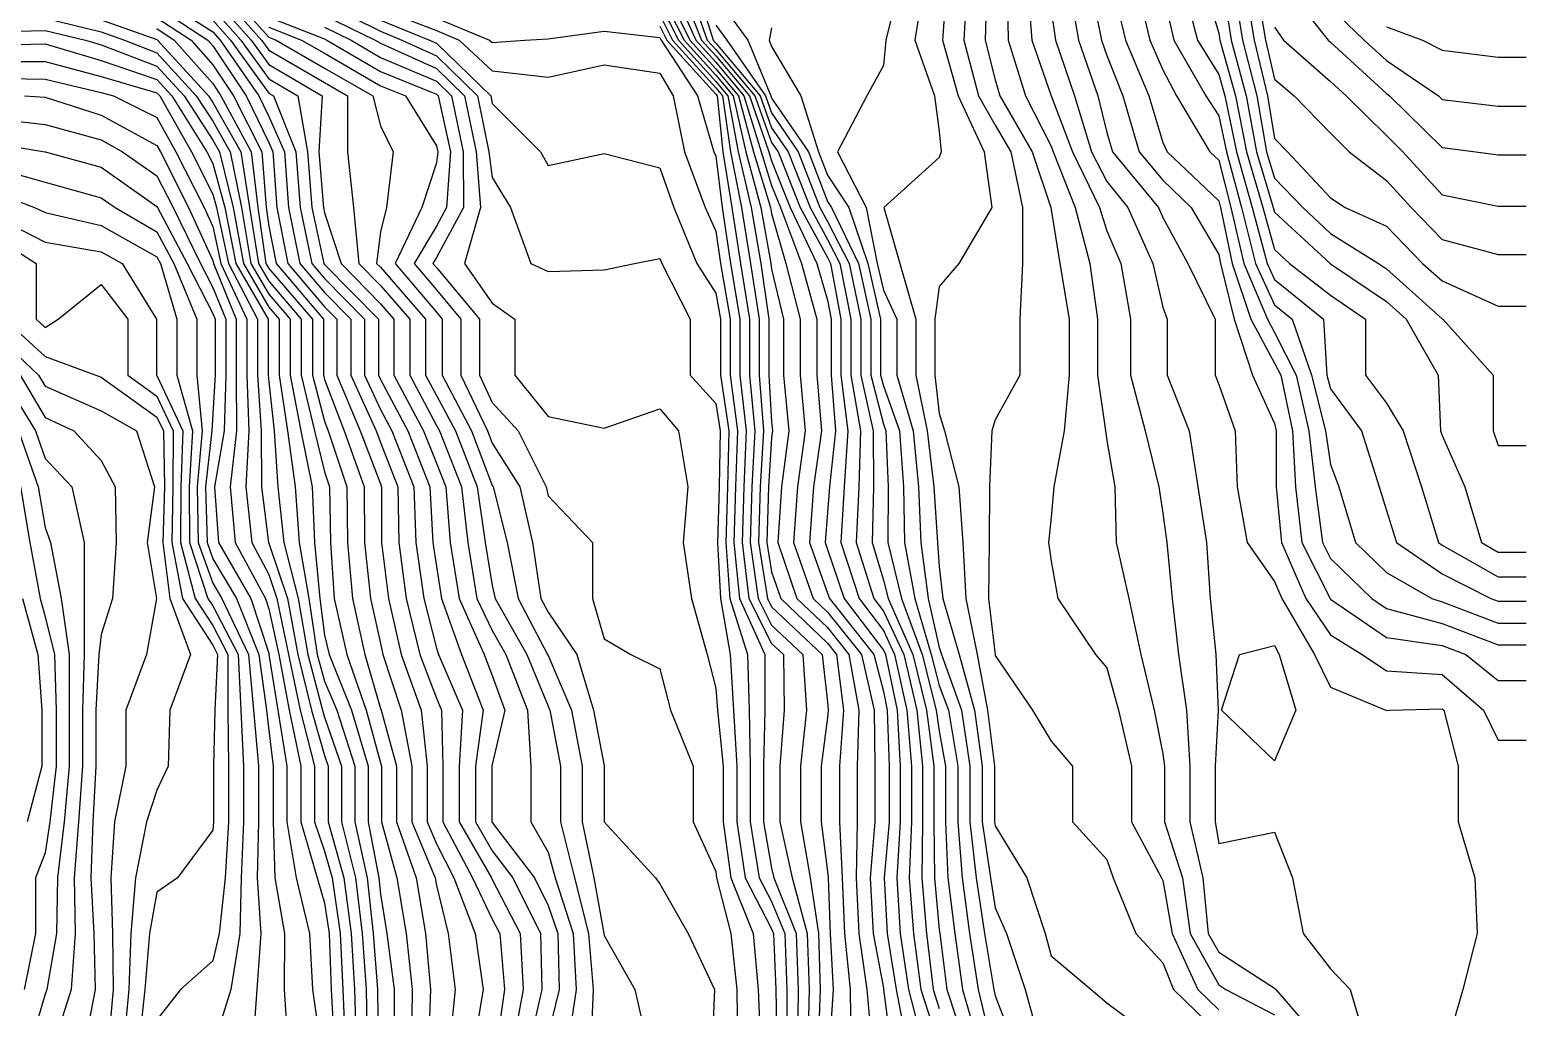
# Model space of a CAD drawing. Header units: metres. Extents: x 549046 to 549770, y 4180130 to 4180826.
# Drawn here: x 549527.7 to 549769.7, y 4180258.3 to 4180416.5 of the extents above; entities that cross this region are included whole.
import ezdxf

# ---------------------------------------------------------------- set-up
doc = ezdxf.new("R2010")
doc.units = ezdxf.units.M
doc.layers.add('CONTOURS', color=7, linetype='Continuous')
doc.layers.add('CONTOURS_INDEX', color=7, linetype='Continuous')

msp = doc.modelspace()

# ---------------------------------------------------------------- linework, layer by layer
at = {"layer": 'CONTOURS'}
for points in [[(549558.6, 4180423.87, 278), (549566.3, 4180415.3, 278), (549567.49, 4180414.83, 278), (549575.34, 4180410.3, 278), (549583.15, 4180405.79, 278), (549584.38, 4180400.96, 278), (549586.41, 4180396.75, 278), (549585.33, 4180387.71, 278), (549584.38, 4180383.78, 278), (549583.76, 4180378.67, 278), (549584.38, 4180378.03, 278), (549591.67, 4180369.62, 278), (549591.67, 4180360.58, 278), (549593.42, 4180357.27, 278), (549596.51, 4180351.54, 278), (549600, 4180342.5, 278), (549601.31, 4180333.46, 278), (549602.46, 4180326.54, 278), (549602.93, 4180324.42, 278), (549608.05, 4180315.37, 278), (549611.51, 4180306.96, 278), (549611.77, 4180306.33, 278), (549613.49, 4180297.29, 278), (549613.49, 4180288.25, 278), (549615.77, 4180279.21, 278), (549618.03, 4180270.17, 278), (549618.77, 4180261.12, 278), (549618.44, 4180252.08, 278)], [(549629.59, 4180422.59, 254), (549633.52, 4180414.83, 254), (549638.63, 4180409.16, 254), (549641.45, 4180405.79, 254), (549643.5, 4180396.75, 254), (549645.94, 4180387.71, 254), (549647.54, 4180378.67, 254), (549647.67, 4180377.72, 254), (549649.6, 4180369.62, 254), (549649.6, 4180360.58, 254), (549650.45, 4180351.54, 254), (549649.24, 4180342.5, 254), (549648.69, 4180333.46, 254), (549651.77, 4180324.42, 254), (549656.71, 4180319.7, 254), (549660.17, 4180315.37, 254), (549661.77, 4180306.33, 254), (549661.51, 4180297.29, 254), (549661.51, 4180288.25, 254), (549661.35, 4180279.21, 254), (549661.78, 4180270.17, 254), (549663.08, 4180261.12, 254), (549663.89, 4180252.08, 254)], [(549630, 4180423.87, 252), (549634.45, 4180414.83, 252), (549638.63, 4180410.19, 252), (549642.32, 4180405.79, 252), (549644.74, 4180396.75, 252), (549647.5, 4180387.71, 252), (549647.67, 4180386.75, 252), (549649.97, 4180378.67, 252), (549652.29, 4180369.62, 252), (549652.29, 4180360.58, 252), (549653.08, 4180351.54, 252), (549651.85, 4180342.5, 252), (549651.23, 4180333.46, 252), (549654.4, 4180324.42, 252), (549656.71, 4180322.22, 252), (549662.18, 4180315.37, 252), (549664.25, 4180306.33, 252), (549664.34, 4180297.29, 252), (549664.34, 4180288.25, 252), (549663.62, 4180279.21, 252), (549664.09, 4180270.17, 252), (549665.76, 4180261.35, 252), (549665.79, 4180261.12, 252), (549666.93, 4180252.08, 252)], [(549632.69, 4180423.87, 248), (549636.31, 4180414.83, 248), (549638.63, 4180412.26, 248), (549644.06, 4180405.79, 248), (549647.21, 4180396.75, 248), (549647.67, 4180395.26, 248), (549650.69, 4180387.71, 248), (549655, 4180378.67, 248), (549656.71, 4180372.7, 248), (549657.28, 4180369.62, 248), (549657.28, 4180360.58, 248), (549657.98, 4180351.54, 248), (549657.04, 4180342.5, 248), (549656.71, 4180338.31, 248), (549656.31, 4180333.46, 248), (549656.71, 4180332.33, 248), (549659.41, 4180324.42, 248), (549665.76, 4180316.06, 248), (549666.08, 4180315.37, 248), (549667.96, 4180306.33, 248), (549668.47, 4180297.29, 248), (549668.47, 4180288.25, 248), (549667.91, 4180279.21, 248), (549668.48, 4180270.17, 248), (549669.79, 4180261.12, 248), (549672.12, 4180252.08, 248)], [(549634.03, 4180423.87, 246), (549637.25, 4180414.83, 246), (549638.63, 4180413.29, 246), (549644.93, 4180405.79, 246), (549647.67, 4180398.25, 246), (549648.7, 4180396.75, 246), (549652.29, 4180387.71, 246), (549656.71, 4180379.6, 246), (549657.2, 4180378.67, 246), (549658.88, 4180369.62, 246), (549658.88, 4180360.58, 246), (549660.01, 4180351.54, 246), (549659.41, 4180342.5, 246), (549658.84, 4180333.46, 246), (549661.81, 4180324.42, 246), (549665.76, 4180319.22, 246), (549667.56, 4180315.37, 246), (549669.55, 4180306.33, 246), (549670.28, 4180297.29, 246), (549670.28, 4180288.25, 246), (549669.94, 4180279.21, 246), (549670.61, 4180270.17, 246), (549671.79, 4180261.12, 246), (549674.71, 4180252.08, 246)], [(549635.38, 4180423.87, 244), (549638.18, 4180414.83, 244), (549638.63, 4180414.33, 244), (549645.8, 4180405.79, 244), (549647.67, 4180400.63, 244), (549650.34, 4180396.75, 244), (549653.89, 4180387.71, 244), (549656.71, 4180382.53, 244), (549658.71, 4180378.67, 244), (549660.49, 4180369.62, 244), (549660.49, 4180360.58, 244), (549662.04, 4180351.54, 244), (549661.77, 4180342.5, 244), (549661.37, 4180333.46, 244), (549664.21, 4180324.42, 244), (549665.76, 4180322.38, 244), (549669.04, 4180315.37, 244), (549671.14, 4180306.33, 244), (549672.09, 4180297.29, 244), (549672.09, 4180288.25, 244), (549671.97, 4180279.21, 244), (549672.73, 4180270.17, 244), (549673.78, 4180261.12, 244), (549674.8, 4180258.01, 244)], [(549668.38, 4180423.87, 236), (549666.14, 4180414.83, 236), (549665.76, 4180410.71, 236), (549663.07, 4180405.79, 236), (549658.31, 4180396.75, 236), (549662.97, 4180387.71, 236), (549664.76, 4180378.67, 236), (549665.76, 4180374.34, 236), (549667.95, 4180369.62, 236), (549667.95, 4180360.58, 236), (549670.59, 4180351.54, 236), (549671.45, 4180342.5, 236), (549671.81, 4180333.46, 236), (549672.99, 4180324.42, 236), (549674.8, 4180316.48, 236), (549675.13, 4180315.37, 236), (549678.38, 4180306.33, 236), (549679.76, 4180297.29, 236), (549679.76, 4180288.25, 236), (549680.77, 4180279.21, 236), (549682.12, 4180270.17, 236), (549683.6, 4180261.12, 236), (549683.84, 4180260.07, 236), (549686.92, 4180252.08, 236)], [(549672.29, 4180423.87, 234), (549670.82, 4180414.83, 234), (549674.04, 4180405.79, 234), (549674.8, 4180400.02, 234), (549675.12, 4180396.75, 234), (549674.8, 4180395.8, 234), (549665.84, 4180387.71, 234), (549668.39, 4180378.67, 234), (549671, 4180369.62, 234), (549671, 4180360.58, 234), (549672.81, 4180351.54, 234), (549673.91, 4180342.5, 234), (549674.48, 4180333.46, 234), (549674.8, 4180329.61, 234), (549675.39, 4180324.42, 234), (549678.03, 4180315.37, 234), (549680.5, 4180306.33, 234), (549681.75, 4180297.29, 234), (549681.75, 4180288.25, 234), (549683.07, 4180279.21, 234), (549683.84, 4180274.35, 234), (549685.66, 4180270.17, 234), (549688.71, 4180261.12, 234), (549691.16, 4180252.08, 234)], [(549675.97, 4180423.87, 232), (549675.32, 4180414.83, 232), (549677.84, 4180405.79, 232), (549682.07, 4180396.75, 232), (549683.31, 4180387.71, 232), (549677.93, 4180378.67, 232), (549674.8, 4180374.91, 232), (549674.06, 4180369.62, 232), (549674.06, 4180360.58, 232), (549674.8, 4180354.34, 232), (549675.63, 4180351.54, 232), (549677.96, 4180342.5, 232), (549678.58, 4180333.46, 232), (549679.08, 4180324.42, 232), (549680.92, 4180315.37, 232), (549682.61, 4180306.33, 232), (549683.73, 4180297.29, 232), (549683.73, 4180288.25, 232), (549683.84, 4180287.58, 232), (549688.94, 4180279.21, 232), (549691.93, 4180270.17, 232), (549692.88, 4180266.54, 232), (549699.39, 4180261.12, 232), (549701.92, 4180258.95, 232), (549710.96, 4180252.19, 232)], [(549682.51, 4180423.87, 228), (549682.24, 4180414.83, 228), (549683.84, 4180408.39, 228), (549684.61, 4180405.79, 228), (549689.82, 4180396.75, 228), (549692.83, 4180387.71, 228), (549692.88, 4180387.39, 228), (549694.28, 4180378.67, 228), (549695.79, 4180369.62, 228), (549695.79, 4180360.58, 228), (549694.98, 4180351.54, 228), (549693.34, 4180342.5, 228), (549692.88, 4180337.51, 228), (549692.48, 4180333.46, 228), (549692.88, 4180330.43, 228), (549693.99, 4180324.42, 228), (549700.09, 4180315.37, 228), (549701.92, 4180313.2, 228), (549703.79, 4180306.33, 228), (549705.91, 4180297.29, 228), (549705.91, 4180288.25, 228), (549710.75, 4180279.21, 228), (549710.96, 4180278.75, 228), (549712.47, 4180270.17, 228), (549716.62, 4180261.12, 228), (549720.01, 4180257.82, 228)], [(549685.78, 4180423.87, 226), (549685.92, 4180414.83, 226), (549688.74, 4180405.79, 226), (549692.88, 4180397.63, 226), (549693.22, 4180396.75, 226), (549696.77, 4180387.71, 226), (549699.15, 4180378.67, 226), (549700.37, 4180369.62, 226), (549700.37, 4180360.58, 226), (549701.67, 4180351.54, 226), (549701.92, 4180349.99, 226), (549703.2, 4180342.5, 226), (549703.41, 4180333.46, 226), (549705.47, 4180324.42, 226), (549707.42, 4180315.37, 226), (549709.54, 4180306.33, 226), (549710.96, 4180299.27, 226), (549711.25, 4180297.29, 226), (549711.25, 4180288.25, 226), (549714.15, 4180279.21, 226), (549715.39, 4180270.17, 226), (549720.01, 4180261.87, 226), (549721.14, 4180261.12, 226), (549729.05, 4180257.01, 226)], [(549689.05, 4180423.87, 224), (549689.78, 4180414.83, 224), (549692.87, 4180405.79, 224), (549692.88, 4180405.77, 224), (549696.33, 4180396.75, 224), (549700.71, 4180387.71, 224), (549701.92, 4180383.93, 224), (549704.15, 4180378.67, 224), (549705.72, 4180369.62, 224), (549705.72, 4180360.58, 224), (549708.09, 4180351.54, 224), (549710.31, 4180342.5, 224), (549710.96, 4180338.21, 224), (549711.62, 4180333.46, 224), (549712.48, 4180324.42, 224), (549713.5, 4180315.37, 224), (549714.79, 4180306.33, 224), (549715.35, 4180297.29, 224), (549715.35, 4180288.25, 224), (549717.43, 4180279.21, 224), (549718.32, 4180270.17, 224), (549720.01, 4180267.13, 224), (549729.05, 4180261.33, 224), (549729.23, 4180261.12, 224), (549736.99, 4180252.08, 224)], [(549699.2, 4180423.87, 218), (549701.04, 4180414.83, 218), (549701.92, 4180412.3, 218), (549704.5, 4180405.79, 218), (549707.11, 4180396.75, 218), (549710.96, 4180392.12, 218), (549715.53, 4180387.71, 218), (549720.01, 4180380.12, 218), (549720.31, 4180378.67, 218), (549722.5, 4180369.62, 218), (549725.48, 4180360.58, 218), (549729.05, 4180352.73, 218), (549729.29, 4180351.54, 218), (549729.31, 4180342.5, 218), (549730.15, 4180333.46, 218), (549734.12, 4180324.42, 218), (549738.09, 4180318.52, 218), (549743.19, 4180315.37, 218), (549747.13, 4180312.7, 218), (549756.17, 4180312.09, 218), (549762.86, 4180306.33, 218), (549765.21, 4180301.5, 218), (549769.73, 4180301.5, 218)], [(549702.76, 4180423.87, 216), (549704.92, 4180414.83, 216), (549708.7, 4180405.79, 216), (549710.96, 4180398.22, 216), (549711.68, 4180396.75, 216), (549720.01, 4180388.77, 216), (549720.28, 4180387.71, 216), (549722.19, 4180378.67, 216), (549725.19, 4180369.62, 216), (549729.05, 4180362.54, 216), (549730.04, 4180360.58, 216), (549731.95, 4180351.54, 216), (549732.45, 4180342.5, 216), (549733.47, 4180333.46, 216), (549738.03, 4180324.42, 216), (549738.09, 4180324.33, 216), (549747.13, 4180318.11, 216), (549756.17, 4180316.82, 216), (549759.99, 4180315.37, 216), (549765.21, 4180311.15, 216), (549769.73, 4180311.15, 216)], [(549706.7, 4180423.87, 214), (549708.87, 4180414.83, 214), (549710.96, 4180409.99, 214), (549713.17, 4180405.79, 214), (549718.56, 4180396.75, 214), (549720.01, 4180395.36, 214), (549721.99, 4180387.71, 214), (549724.08, 4180378.67, 214), (549727.88, 4180369.62, 214), (549729.05, 4180367.49, 214), (549732.53, 4180360.58, 214), (549734.61, 4180351.54, 214), (549735.59, 4180342.5, 214), (549736.8, 4180333.46, 214), (549738.09, 4180330.9, 214), (549744.79, 4180324.42, 214), (549747.13, 4180322.8, 214), (549756.17, 4180320.35, 214), (549765.21, 4180316.93, 214), (549769.73, 4180316.93, 214)], [(549710.96, 4180422.55, 212), (549712.75, 4180414.83, 212), (549717.93, 4180405.79, 212), (549720.01, 4180402.58, 212), (549721.28, 4180396.75, 212), (549723.71, 4180387.71, 212), (549725.96, 4180378.67, 212), (549729.05, 4180371.95, 212), (549731.91, 4180369.62, 212), (549735.03, 4180360.58, 212), (549737.27, 4180351.54, 212), (549738.09, 4180346.13, 212), (549739.44, 4180342.5, 212), (549742.12, 4180333.46, 212), (549747.13, 4180328.61, 212), (549754.46, 4180324.42, 212), (549756.17, 4180323.88, 212), (549765.21, 4180320.44, 212), (549769.73, 4180320.44, 212)], [(549717.67, 4180423.87, 208), (549720.01, 4180415.96, 208), (549720.18, 4180414.83, 208), (549722.71, 4180405.79, 208), (549724.52, 4180396.75, 208), (549727.13, 4180387.71, 208), (549729.05, 4180380.89, 208), (549731.44, 4180378.67, 208), (549738.09, 4180373.54, 208), (549743.77, 4180369.62, 208), (549743.77, 4180360.58, 208), (549747.13, 4180356.03, 208), (549749.86, 4180351.54, 208), (549752.79, 4180342.5, 208), (549755.59, 4180333.46, 208), (549756.17, 4180333.05, 208), (549765.21, 4180327.9, 208), (549769.73, 4180327.9, 208)], [(549720.6, 4180423.87, 206), (549722.03, 4180414.83, 206), (549724.44, 4180405.79, 206), (549726.14, 4180396.75, 206), (549728.84, 4180387.71, 206), (549729.05, 4180386.98, 206), (549738.01, 4180378.67, 206), (549738.09, 4180378.61, 206), (549747.13, 4180372.49, 206), (549750.33, 4180369.62, 206), (549755.49, 4180360.58, 206), (549755.9, 4180351.54, 206), (549756.17, 4180350.82, 206), (549759.85, 4180342.5, 206), (549762.52, 4180333.46, 206), (549765.21, 4180331.9, 206), (549769.73, 4180331.9, 206)], [(549722.42, 4180423.87, 204), (549723.87, 4180414.83, 204), (549726.17, 4180405.79, 204), (549727.76, 4180396.75, 204), (549729.05, 4180392.46, 204), (549733.64, 4180387.71, 204), (549738.09, 4180383.52, 204), (549745.84, 4180378.67, 204), (549747.13, 4180377.8, 204), (549756.17, 4180369.68, 204), (549756.28, 4180369.62, 204), (549764.42, 4180360.58, 204), (549764.42, 4180351.54, 204), (549765.21, 4180349.16, 204), (549769.73, 4180349.16, 204)], [(549724.23, 4180423.87, 202), (549725.72, 4180414.83, 202), (549727.9, 4180405.79, 202), (549729.05, 4180398.9, 202), (549731.13, 4180396.75, 202), (549738.09, 4180389.3, 202), (549740.44, 4180387.71, 202), (549747.13, 4180384.69, 202), (549752.98, 4180378.67, 202), (549756.17, 4180375.85, 202), (549765.21, 4180371.73, 202), (549769.73, 4180371.73, 202)], [(549730.54, 4180423.87, 196), (549737.71, 4180414.83, 196), (549738.09, 4180414.5, 196), (549747.13, 4180406.15, 196), (549747.66, 4180405.79, 196), (549756.17, 4180397.44, 196), (549761.59, 4180396.75, 196), (549765.21, 4180396.25, 196), (549769.73, 4180396.25, 196)], [(549548.22, 4180421.97, 288), (549557.26, 4180416.15, 288), (549558.42, 4180414.83, 288), (549564.67, 4180405.79, 288), (549566.3, 4180402.43, 288), (549568.83, 4180396.75, 288), (549569.49, 4180387.71, 288), (549571.34, 4180378.67, 288), (549575.34, 4180373.94, 288), (549579.57, 4180369.62, 288), (549579.57, 4180360.58, 288), (549583.66, 4180351.54, 288), (549584.38, 4180349.67, 288), (549587.17, 4180342.5, 288), (549587.33, 4180333.46, 288), (549588.53, 4180324.42, 288), (549590.72, 4180315.37, 288), (549593.42, 4180308.27, 288), (549594.26, 4180306.33, 288), (549594.48, 4180297.29, 288), (549594.48, 4180288.25, 288), (549599.29, 4180279.21, 288), (549602.46, 4180272.5, 288), (549603.67, 4180270.17, 288), (549604.47, 4180261.12, 288), (549603.13, 4180252.08, 288)], [(549557.26, 4180421.82, 282), (549563.44, 4180414.83, 282), (549566.3, 4180410.87, 282), (549574.94, 4180405.79, 282), (549574.43, 4180396.75, 282), (549575.15, 4180387.71, 282), (549575.34, 4180386.83, 282), (549578.01, 4180378.67, 282), (549584.38, 4180372.13, 282), (549586.56, 4180369.62, 282), (549586.56, 4180360.58, 282), (549591.34, 4180351.54, 282), (549593.42, 4180346.32, 282), (549594.93, 4180342.5, 282), (549595.66, 4180333.46, 282), (549597.09, 4180324.42, 282), (549601.18, 4180315.37, 282), (549602.46, 4180311.94, 282), (549604.51, 4180306.33, 282), (549602.46, 4180297.56, 282), (549602.42, 4180297.29, 282), (549602.42, 4180288.25, 282), (549602.46, 4180288.17, 282), (549609.3, 4180279.21, 282), (549611.51, 4180274.69, 282), (549613.07, 4180270.17, 282), (549613.29, 4180261.12, 282), (549611.51, 4180253.83, 282)], [(549575.34, 4180420.73, 268), (549584.38, 4180416.24, 268), (549587.86, 4180414.83, 268), (549593.42, 4180412.26, 268), (549600.1, 4180405.79, 268), (549601.91, 4180396.75, 268), (549602.46, 4180392.6, 268), (549605.44, 4180387.71, 268), (549608.71, 4180378.67, 268), (549611.51, 4180377.33, 268), (549620.55, 4180377.62, 268), (549625.48, 4180378.67, 268), (549629.59, 4180379.44, 268), (549629.89, 4180378.67, 268), (549634.51, 4180369.62, 268), (549634.51, 4180360.58, 268), (549638.63, 4180355.98, 268), (549639.34, 4180351.54, 268), (549639.19, 4180342.5, 268), (549638.9, 4180333.46, 268), (549639.42, 4180324.42, 268), (549640.95, 4180315.37, 268), (549641.47, 4180306.33, 268), (549642.01, 4180297.29, 268), (549642.01, 4180288.25, 268), (549643.36, 4180279.21, 268), (549647.67, 4180270.91, 268), (549647.98, 4180270.17, 268), (549648.34, 4180261.12, 268), (549648.53, 4180252.08, 268)], [(549629.59, 4180420.74, 256), (549632.58, 4180414.83, 256), (549638.63, 4180408.12, 256), (549640.59, 4180405.79, 256), (549642.27, 4180396.75, 256), (549644.37, 4180387.71, 256), (549645.9, 4180378.67, 256), (549647.23, 4180369.62, 256), (549647.23, 4180360.58, 256), (549647.67, 4180353.02, 256), (549647.82, 4180351.54, 256), (549647.67, 4180350.44, 256), (549647.14, 4180342.5, 256), (549646.87, 4180333.46, 256), (549647.67, 4180328.75, 256), (549649.13, 4180324.42, 256), (549656.71, 4180317.19, 256), (549658.17, 4180315.37, 256), (549659.3, 4180306.33, 256), (549658.67, 4180297.29, 256), (549658.67, 4180288.25, 256), (549659.08, 4180279.21, 256), (549659.47, 4180270.17, 256), (549660.36, 4180261.12, 256), (549660.47, 4180252.08, 256)], [(549738.09, 4180420.04, 194), (549743.54, 4180414.83, 194), (549747.13, 4180411.5, 194), (549755.58, 4180405.79, 194), (549756.17, 4180405.21, 194), (549765.21, 4180404.1, 194), (549769.73, 4180404.1, 194)], [(549530.13, 4180418.36, 298), (549539.17, 4180416.17, 298), (549542.98, 4180414.83, 298), (549548.22, 4180412.75, 298), (549554.58, 4180405.79, 298), (549557.26, 4180401.67, 298), (549560.04, 4180396.75, 298), (549561.87, 4180387.71, 298), (549563.41, 4180378.67, 298), (549566.3, 4180373.68, 298), (549569.78, 4180369.62, 298), (549569.78, 4180360.58, 298), (549571.51, 4180351.54, 298), (549573.33, 4180342.5, 298), (549573.72, 4180333.46, 298), (549574.54, 4180324.42, 298), (549575.34, 4180318.5, 298), (549576.05, 4180315.37, 298), (549579.67, 4180306.33, 298), (549582.36, 4180297.29, 298), (549582.36, 4180288.25, 298), (549584.13, 4180279.21, 298), (549584.38, 4180276.52, 298), (549585.38, 4180270.17, 298), (549586.59, 4180261.12, 298), (549586.61, 4180252.08, 298)], [(549539.17, 4180418.08, 296), (549548.22, 4180414.9, 296), (549548.32, 4180414.83, 296), (549556.56, 4180405.79, 296), (549557.26, 4180404.71, 296), (549561.76, 4180396.75, 296), (549563.21, 4180387.71, 296), (549564.62, 4180378.67, 296), (549566.3, 4180375.77, 296), (549571.57, 4180369.62, 296), (549571.57, 4180360.58, 296), (549573.68, 4180351.54, 296), (549575.34, 4180344.9, 296), (549576.12, 4180342.5, 296), (549576.3, 4180333.46, 296), (549576.91, 4180324.42, 296), (549578.95, 4180315.37, 296), (549582.06, 4180306.33, 296), (549584.38, 4180297.78, 296), (549584.52, 4180297.29, 296), (549584.52, 4180288.25, 296), (549587.05, 4180279.21, 296), (549588.52, 4180270.17, 296), (549589.52, 4180261.12, 296), (549589.38, 4180252.08, 296)], [(549548.22, 4180418.43, 292), (549553.73, 4180414.83, 292), (549557.26, 4180410.84, 292), (549560.6, 4180405.79, 292), (549565.19, 4180396.75, 292), (549565.89, 4180387.71, 292), (549566.3, 4180384.67, 292), (549567.48, 4180378.67, 292), (549575.15, 4180369.62, 292), (549575.15, 4180360.58, 292), (549575.34, 4180359.86, 292), (549578.51, 4180351.54, 292), (549581.76, 4180342.5, 292), (549581.81, 4180333.46, 292), (549582.78, 4180324.42, 292), (549584.38, 4180317.12, 292), (549584.77, 4180315.37, 292), (549587.72, 4180306.33, 292), (549589.47, 4180297.29, 292), (549589.47, 4180288.25, 292), (549593.21, 4180279.21, 292), (549593.42, 4180277.97, 292), (549595.33, 4180270.17, 292), (549596.45, 4180261.12, 292), (549595.56, 4180252.08, 292)], [(549557.26, 4180419.93, 284), (549561.76, 4180414.83, 284), (549566.3, 4180408.56, 284), (549571.01, 4180405.79, 284), (549572.57, 4180396.75, 284), (549573.27, 4180387.71, 284), (549575.2, 4180378.67, 284), (549575.34, 4180378.5, 284), (549584.05, 4180369.62, 284), (549584.05, 4180360.58, 284), (549584.38, 4180359.86, 284), (549588.79, 4180351.54, 284), (549592.37, 4180342.5, 284), (549592.85, 4180333.46, 284), (549593.42, 4180329.62, 284), (549594.23, 4180324.42, 284), (549597.47, 4180315.37, 284), (549600.99, 4180306.33, 284), (549599.77, 4180297.29, 284), (549599.77, 4180288.25, 284), (549602.46, 4180283.58, 284), (549605.8, 4180279.21, 284), (549610.28, 4180270.17, 284), (549610.47, 4180261.12, 284), (549608.44, 4180252.08, 284)], [(549557.26, 4180418.04, 286), (549560.09, 4180414.83, 286), (549566.3, 4180406.25, 286), (549567.08, 4180405.79, 286), (549570.7, 4180396.75, 286), (549571.38, 4180387.71, 286), (549573.27, 4180378.67, 286), (549575.34, 4180376.22, 286), (549581.81, 4180369.62, 286), (549581.81, 4180360.58, 286), (549584.38, 4180355.03, 286), (549586.23, 4180351.54, 286), (549589.77, 4180342.5, 286), (549590.09, 4180333.46, 286), (549591.38, 4180324.42, 286), (549593.42, 4180316.39, 286), (549593.76, 4180315.37, 286), (549597.63, 4180306.33, 286), (549597.13, 4180297.29, 286), (549597.13, 4180288.25, 286), (549602.32, 4180279.21, 286), (549602.46, 4180278.9, 286), (549606.98, 4180270.17, 286), (549607.47, 4180261.12, 286), (549605.78, 4180252.08, 286)], [(549566.3, 4180418.55, 274), (549575.34, 4180415.01, 274), (549575.71, 4180414.83, 274), (549584.38, 4180409.71, 274), (549593.42, 4180406.09, 274), (549593.73, 4180405.79, 274), (549595.7, 4180396.75, 274), (549595.05, 4180387.71, 274), (549593.42, 4180384.71, 274), (549589.82, 4180378.67, 274), (549593.42, 4180374.38, 274), (549597.39, 4180369.62, 274), (549597.39, 4180360.58, 274), (549601.71, 4180351.54, 274), (549602.46, 4180349.56, 274), (549606.9, 4180342.5, 274), (549608.97, 4180333.46, 274), (549610.32, 4180324.42, 274), (549611.51, 4180322.18, 274), (549616.13, 4180315.37, 274), (549618.83, 4180306.33, 274), (549620.55, 4180297.32, 274), (549620.59, 4180297.29, 274), (549620.59, 4180288.25, 274), (549628.88, 4180279.21, 274), (549629.59, 4180278.22, 274), (549634.15, 4180270.17, 274), (549638.42, 4180261.12, 274), (549638.06, 4180252.08, 274)], [(549584.38, 4180419.85, 264), (549593.42, 4180416.35, 264), (549597.11, 4180414.83, 264), (549602.46, 4180409.84, 264), (549611.51, 4180408.82, 264), (549620.55, 4180410.79, 264), (549629.59, 4180409.46, 264), (549631.73, 4180405.79, 264), (549633.55, 4180396.75, 264), (549636.92, 4180387.71, 264), (549638.63, 4180383.89, 264), (549639.38, 4180378.67, 264), (549640.95, 4180369.62, 264), (549640.95, 4180360.58, 264), (549642.14, 4180351.54, 264), (549641.84, 4180342.5, 264), (549641.56, 4180333.46, 264), (549642.45, 4180324.42, 264), (549646.55, 4180315.37, 264), (549646.57, 4180306.33, 264), (549646.34, 4180297.29, 264), (549646.34, 4180288.25, 264), (549647.67, 4180280.74, 264), (549648.04, 4180279.21, 264), (549651.61, 4180270.17, 264), (549651.94, 4180261.12, 264), (549651.87, 4180252.08, 264)], [(549584.38, 4180418.05, 266), (549592.31, 4180414.83, 266), (549593.42, 4180414.32, 266), (549602.22, 4180405.79, 266), (549602.46, 4180404.57, 266), (549610.25, 4180396.75, 266), (549611.51, 4180394.49, 266), (549620.55, 4180396.45, 266), (549629.59, 4180394.16, 266), (549631.82, 4180387.71, 266), (549635.56, 4180378.67, 266), (549638.63, 4180373.87, 266), (549639.38, 4180369.62, 266), (549639.38, 4180360.58, 266), (549640.74, 4180351.54, 266), (549640.51, 4180342.5, 266), (549640.23, 4180333.46, 266), (549640.93, 4180324.42, 266), (549643.75, 4180315.37, 266), (549644.02, 4180306.33, 266), (549644.17, 4180297.29, 266), (549644.17, 4180288.25, 266), (549645.66, 4180279.21, 266), (549647.67, 4180275.34, 266), (549649.79, 4180270.17, 266), (549650.14, 4180261.12, 266), (549650.2, 4180252.08, 266)], [(549593.42, 4180418.37, 262), (549602.01, 4180414.83, 262), (549602.46, 4180414.41, 262), (549607.76, 4180414.83, 262), (549611.51, 4180415.03, 262), (549620.55, 4180416.29, 262), (549629.59, 4180415.22, 262), (549629.78, 4180414.83, 262), (549635.68, 4180405.79, 262), (549638.34, 4180396.75, 262), (549638.63, 4180396, 262), (549639.67, 4180387.71, 262), (549641.01, 4180378.67, 262), (549642.52, 4180369.62, 262), (549642.52, 4180360.58, 262), (549643.54, 4180351.54, 262), (549643.17, 4180342.5, 262), (549642.89, 4180333.46, 262), (549643.96, 4180324.42, 262), (549647.67, 4180317.15, 262), (549649.56, 4180315.37, 262), (549649.71, 4180306.33, 262), (549648.97, 4180297.29, 262), (549648.97, 4180288.25, 262), (549650.97, 4180279.21, 262), (549653.43, 4180270.17, 262), (549653.73, 4180261.12, 262), (549653.54, 4180252.08, 262)], [(549629.59, 4180418.9, 258), (549631.65, 4180414.83, 258), (549638.63, 4180407.09, 258), (549639.72, 4180405.79, 258), (549641.03, 4180396.75, 258), (549642.8, 4180387.71, 258), (549644.27, 4180378.67, 258), (549645.66, 4180369.62, 258), (549645.66, 4180360.58, 258), (549646.35, 4180351.54, 258), (549645.82, 4180342.5, 258), (549645.55, 4180333.46, 258), (549647, 4180324.42, 258), (549647.67, 4180323.09, 258), (549655.85, 4180315.37, 258), (549656.71, 4180307.61, 258), (549656.83, 4180306.33, 258), (549656.71, 4180305.17, 258), (549655.68, 4180297.29, 258), (549655.68, 4180288.25, 258), (549656.71, 4180280.23, 258), (549656.8, 4180279.21, 258), (549657.15, 4180270.17, 258), (549657.64, 4180261.12, 258), (549657.05, 4180252.08, 258)], [(549692.88, 4180419.65, 222), (549693.61, 4180414.83, 222), (549696.66, 4180405.79, 222), (549699.44, 4180396.75, 222), (549701.92, 4180391.91, 222), (549705.32, 4180387.71, 222), (549709.32, 4180378.67, 222), (549710.96, 4180371.56, 222), (549711.64, 4180369.62, 222), (549711.64, 4180360.58, 222), (549715.21, 4180351.54, 222), (549716.6, 4180342.5, 222), (549718.04, 4180333.46, 222), (549718.62, 4180324.42, 222), (549719.53, 4180315.37, 222), (549719.89, 4180306.33, 222), (549719.45, 4180297.29, 222), (549719.45, 4180288.25, 222), (549720.01, 4180284.74, 222), (549729.05, 4180286.56, 222), (549731.92, 4180279.21, 222), (549733.68, 4180270.17, 222), (549738.09, 4180264.46, 222), (549741.29, 4180261.12, 222), (549743.92, 4180252.08, 222)], [(549548.22, 4180416.67, 294), (549551.02, 4180414.83, 294), (549557.26, 4180407.77, 294), (549558.57, 4180405.79, 294), (549563.47, 4180396.75, 294), (549564.55, 4180387.71, 294), (549565.83, 4180378.67, 294), (549566.3, 4180377.85, 294), (549573.36, 4180369.62, 294), (549573.36, 4180360.58, 294), (549575.34, 4180353.11, 294), (549575.94, 4180351.54, 294), (549578.94, 4180342.5, 294), (549579.06, 4180333.46, 294), (549579.85, 4180324.42, 294), (549581.86, 4180315.37, 294), (549584.38, 4180306.61, 294), (549584.47, 4180306.33, 294), (549586.99, 4180297.29, 294), (549586.99, 4180288.25, 294), (549590.13, 4180279.21, 294), (549591.65, 4180270.17, 294), (549592.46, 4180261.12, 294), (549592.15, 4180252.08, 294)], [(549566.3, 4180416.93, 276), (549571.61, 4180414.83, 276), (549575.34, 4180412.68, 276), (549584.38, 4180407.41, 276), (549588.45, 4180405.79, 276), (549593.42, 4180397.72, 276), (549593.64, 4180396.75, 276), (549593.42, 4180394.94, 276), (549591.06, 4180387.71, 276), (549586.77, 4180378.67, 276), (549593.42, 4180370.76, 276), (549594.37, 4180369.62, 276), (549594.37, 4180360.58, 276), (549599.11, 4180351.54, 276), (549602.46, 4180342.71, 276), (549602.59, 4180342.5, 276), (549604.88, 4180333.46, 276), (549606.63, 4180324.42, 276), (549611.42, 4180315.37, 276), (549611.51, 4180315.16, 276), (549615.3, 4180306.33, 276), (549617.02, 4180297.29, 276), (549617.02, 4180288.25, 276), (549618.88, 4180279.21, 276), (549620.51, 4180270.17, 276), (549620.55, 4180269.83, 276), (549625.51, 4180261.12, 276), (549627.56, 4180252.08, 276)], [(549575.34, 4180416.92, 272), (549579.62, 4180414.83, 272), (549584.38, 4180412.02, 272), (549593.42, 4180408.15, 272), (549595.85, 4180405.79, 272), (549597.77, 4180396.75, 272), (549597.81, 4180387.71, 272), (549593.42, 4180379.61, 272), (549592.86, 4180378.67, 272), (549593.42, 4180378, 272), (549600.41, 4180369.62, 272), (549600.41, 4180360.58, 272), (549602.46, 4180356.17, 272), (549606.64, 4180351.54, 272), (549611.2, 4180342.5, 272), (549611.51, 4180341.06, 272), (549618.67, 4180333.46, 272), (549618.68, 4180324.42, 272), (549620.55, 4180317.89, 272), (549624.91, 4180315.37, 272), (549629.59, 4180313.03, 272), (549631.31, 4180306.33, 272), (549634.95, 4180297.29, 272), (549634.95, 4180288.25, 272), (549638.63, 4180280.23, 272), (549638.76, 4180279.21, 272), (549641.08, 4180270.17, 272), (549642.04, 4180261.12, 272), (549642.13, 4180252.08, 272)], [(549638.63, 4180417.24, 242), (549640.4, 4180414.83, 242), (549646.66, 4180405.79, 242), (549647.67, 4180403.02, 242), (549651.98, 4180396.75, 242), (549655.49, 4180387.71, 242), (549656.71, 4180385.46, 242), (549660.22, 4180378.67, 242), (549662.09, 4180369.62, 242), (549662.09, 4180360.58, 242), (549664.07, 4180351.54, 242), (549664.14, 4180342.5, 242), (549663.91, 4180333.46, 242), (549665.76, 4180327.38, 242), (549666.52, 4180324.42, 242), (549670.52, 4180315.37, 242), (549672.73, 4180306.33, 242), (549673.89, 4180297.29, 242), (549673.89, 4180288.25, 242), (549674, 4180279.21, 242), (549674.8, 4180270.78, 242), (549674.87, 4180270.17, 242), (549676.04, 4180261.12, 242), (549678.99, 4180252.08, 242)], [(549647.67, 4180416.78, 238), (549647.28, 4180414.83, 238), (549647.67, 4180413.76, 238), (549652.4, 4180405.79, 238), (549655.27, 4180396.75, 238), (549656.71, 4180392.97, 238), (549660.16, 4180387.71, 238), (549663.25, 4180378.67, 238), (549665.3, 4180369.62, 238), (549665.3, 4180360.58, 238), (549665.76, 4180358.83, 238), (549668.37, 4180351.54, 238), (549668.99, 4180342.5, 238), (549669.14, 4180333.46, 238), (549670.83, 4180324.42, 238), (549673.49, 4180315.37, 238), (549674.8, 4180310.32, 238), (549676.27, 4180306.33, 238), (549677.78, 4180297.29, 238), (549677.78, 4180288.25, 238), (549678.48, 4180279.21, 238), (549679.7, 4180270.17, 238), (549681.08, 4180261.12, 238), (549683.26, 4180252.08, 238)], [(549729.05, 4180416.92, 198), (549730.49, 4180414.83, 198), (549738.09, 4180408.14, 198), (549740.65, 4180405.79, 198), (549747.13, 4180399.38, 198), (549749.81, 4180396.75, 198), (549756.17, 4180389.78, 198), (549765.21, 4180387.92, 198), (549769.73, 4180387.92, 198)], [(549747.13, 4180416.99, 192), (549752.98, 4180414.83, 192), (549756.17, 4180413.19, 192), (549765.21, 4180412.07, 192), (549769.73, 4180412.07, 192)], [(549521.09, 4180413.98, 302), (549530.13, 4180414.2, 302), (549539.17, 4180411.5, 302), (549548.22, 4180408.43, 302), (549550.63, 4180405.79, 302), (549556.29, 4180396.75, 302), (549557.26, 4180394.85, 302), (549559.19, 4180387.71, 302), (549560.99, 4180378.67, 302), (549566.2, 4180369.62, 302), (549566.2, 4180360.58, 302), (549566.3, 4180359.49, 302), (549567.17, 4180351.54, 302), (549567.79, 4180342.5, 302), (549568.74, 4180333.46, 302), (549571.08, 4180324.42, 302), (549572.6, 4180315.37, 302), (549575.01, 4180306.33, 302), (549575.34, 4180305.19, 302), (549578.07, 4180297.29, 302), (549578.07, 4180288.25, 302), (549580.35, 4180279.21, 302), (549581.39, 4180270.17, 302), (549582.04, 4180261.12, 302), (549582.24, 4180252.08, 302)], [(549521.09, 4180411.33, 304), (549530.13, 4180411.35, 304), (549539.17, 4180408.93, 304), (549548.22, 4180406.27, 304), (549548.66, 4180405.79, 304), (549553.78, 4180396.75, 304), (549557.26, 4180389.9, 304), (549557.85, 4180387.71, 304), (549559.78, 4180378.67, 304), (549564.49, 4180369.62, 304), (549564.49, 4180360.58, 304), (549565.1, 4180351.54, 304), (549565.12, 4180342.5, 304), (549566.24, 4180333.46, 304), (549566.3, 4180333.35, 304), (549569.35, 4180324.42, 304), (549571.03, 4180315.37, 304), (549573.2, 4180306.33, 304), (549575.34, 4180298.98, 304), (549575.92, 4180297.29, 304), (549575.92, 4180288.25, 304), (549578.47, 4180279.21, 304), (549579.62, 4180270.17, 304), (549580.16, 4180261.12, 304), (549580.46, 4180252.08, 304)], [(549521.09, 4180408.68, 306), (549530.13, 4180408.49, 306), (549539.17, 4180406.36, 306), (549541.2, 4180405.79, 306), (549548.22, 4180402.27, 306), (549551.27, 4180396.75, 306), (549555.86, 4180387.71, 306), (549557.26, 4180384.64, 306), (549558.57, 4180378.67, 306), (549562.77, 4180369.62, 306), (549562.77, 4180360.58, 306), (549563.09, 4180351.54, 306), (549562.59, 4180342.5, 306), (549563.56, 4180333.46, 306), (549566.3, 4180328.29, 306), (549567.62, 4180324.42, 306), (549569.47, 4180315.37, 306), (549571.39, 4180306.33, 306), (549573.71, 4180297.29, 306), (549573.71, 4180288.25, 306), (549575.34, 4180283.5, 306), (549576.58, 4180279.21, 306), (549577.84, 4180270.17, 306), (549578.28, 4180261.12, 306), (549578.68, 4180252.08, 306)], [(549526.76, 4180405.79, 308), (549530.13, 4180405.56, 308), (549539.17, 4180402.69, 308), (549548.22, 4180397.73, 308), (549548.76, 4180396.75, 308), (549553.33, 4180387.71, 308), (549557.26, 4180379.13, 308), (549557.36, 4180378.67, 308), (549561.05, 4180369.62, 308), (549561.05, 4180360.58, 308), (549561.08, 4180351.54, 308), (549560.05, 4180342.5, 308), (549560.87, 4180333.46, 308), (549565.75, 4180324.42, 308), (549566.3, 4180322.74, 308), (549567.91, 4180315.37, 308), (549569.58, 4180306.33, 308), (549571.48, 4180297.29, 308), (549571.48, 4180288.25, 308), (549574.16, 4180279.21, 308), (549575.34, 4180275.07, 308), (549576.06, 4180270.17, 308), (549576.4, 4180261.12, 308), (549576.89, 4180252.08, 308)], [(549521.09, 4180398.25, 312), (549530.07, 4180396.75, 312), (549530.13, 4180396.74, 312), (549539.17, 4180394.22, 312), (549548.22, 4180387.86, 312), (549548.29, 4180387.71, 312), (549553.11, 4180378.67, 312), (549557.26, 4180370.53, 312), (549557.62, 4180369.62, 312), (549557.62, 4180360.58, 312), (549557.26, 4180354.33, 312), (549557.11, 4180351.54, 312), (549556.07, 4180342.5, 312), (549556.33, 4180333.46, 312), (549557.26, 4180330.86, 312), (549561.06, 4180324.42, 312), (549564.68, 4180315.37, 312), (549565.92, 4180306.33, 312), (549566.3, 4180303.03, 312), (549567.01, 4180297.29, 312), (549567.01, 4180288.25, 312), (549567.28, 4180279.21, 312), (549568.83, 4180270.17, 312), (549568.79, 4180261.12, 312), (549569.4, 4180252.08, 312)], [(549521.09, 4180394.34, 314), (549530.13, 4180391.8, 314), (549539.17, 4180389.29, 314), (549541.43, 4180387.71, 314), (549548.22, 4180383.78, 314), (549550.95, 4180378.67, 314), (549554.69, 4180369.62, 314), (549554.69, 4180360.58, 314), (549555.54, 4180351.54, 314), (549554.74, 4180342.5, 314), (549554.9, 4180333.46, 314), (549557.26, 4180326.89, 314), (549558.71, 4180324.42, 314), (549563.02, 4180315.37, 314), (549563.84, 4180306.33, 314), (549564.64, 4180297.29, 314), (549564.64, 4180288.25, 314), (549564.44, 4180279.21, 314), (549565.01, 4180270.17, 314), (549564.38, 4180261.12, 314), (549563.7, 4180252.08, 314)], [(549521.09, 4180390.46, 316), (549528.39, 4180387.71, 316), (549530.13, 4180386.89, 316), (549539.17, 4180384.81, 316), (549548.22, 4180379.74, 316), (549548.79, 4180378.67, 316), (549551.44, 4180369.62, 316), (549551.44, 4180360.58, 316), (549553.97, 4180351.54, 316), (549553.42, 4180342.5, 316), (549553.47, 4180333.46, 316), (549556.47, 4180324.42, 316), (549557.26, 4180323.21, 316), (549561.36, 4180315.37, 316), (549561.76, 4180306.33, 316), (549562.21, 4180297.29, 316), (549562.21, 4180288.25, 316), (549561.84, 4180279.21, 316), (549561.64, 4180270.17, 316), (549560.16, 4180261.12, 316), (549557.37, 4180252.08, 316)], [(549521.09, 4180386.76, 318), (549530.13, 4180382.11, 318), (549539.17, 4180380.55, 318), (549542.56, 4180378.67, 318), (549548.16, 4180369.62, 318), (549548.16, 4180360.58, 318), (549548.22, 4180360.54, 318), (549552.4, 4180351.54, 318), (549552.1, 4180342.5, 318), (549552.04, 4180333.46, 318), (549554.4, 4180324.42, 318), (549557.26, 4180320.03, 318), (549559.69, 4180315.37, 318), (549559.68, 4180306.33, 318), (549559.79, 4180297.29, 318), (549559.79, 4180288.25, 318), (549559.23, 4180279.21, 318), (549558.26, 4180270.17, 318), (549557.26, 4180265.77, 318), (549552.01, 4180261.12, 318), (549548.22, 4180256.2, 318)], [(549523.52, 4180369.62, 322), (549530.13, 4180363.61, 322), (549538.32, 4180360.58, 322), (549539.17, 4180360.22, 322), (549548.22, 4180353.78, 322), (549549.25, 4180351.54, 322), (549549.46, 4180342.5, 322), (549549.18, 4180333.46, 322), (549550.27, 4180324.42, 322), (549553.63, 4180315.37, 322), (549550.27, 4180306.33, 322), (549550.05, 4180297.29, 322), (549548.22, 4180293.4, 322), (549546.54, 4180288.25, 322), (549544.76, 4180279.21, 322), (549544.01, 4180270.17, 322), (549543.67, 4180261.12, 322), (549542.79, 4180252.08, 322)], [(549521.09, 4180368.12, 324), (549529.07, 4180360.58, 324), (549530.13, 4180358.79, 324), (549539.17, 4180354.77, 324), (549544.93, 4180351.54, 324), (549547.83, 4180342.5, 324), (549546.61, 4180333.46, 324), (549548.15, 4180324.42, 324), (549546.5, 4180315.37, 324), (549543.16, 4180306.33, 324), (549543.16, 4180297.29, 324), (549541.36, 4180288.25, 324), (549540.73, 4180279.21, 324), (549541.02, 4180270.17, 324), (549541.11, 4180261.12, 324), (549540.31, 4180252.08, 324), (549539.17, 4180246.98, 324), (549537.3, 4180243.04, 324), (549536.91, 4180234, 324), (549536.91, 4180224.96, 324), (549535.67, 4180215.92, 324), (549530.13, 4180210.67, 324), (549527.75, 4180206.88, 324), (549522.24, 4180197.83, 324)], [(549523.04, 4180360.58, 328), (549528.57, 4180351.54, 328), (549530.13, 4180347.07, 328), (549534.45, 4180342.5, 328), (549536.42, 4180333.46, 328), (549536.43, 4180324.42, 328), (549536.42, 4180315.37, 328), (549536.17, 4180306.33, 328), (549536.17, 4180297.29, 328), (549535.52, 4180288.25, 328), (549534.81, 4180279.21, 328), (549534.99, 4180270.17, 328), (549534.31, 4180261.12, 328), (549531.5, 4180252.08, 328), (549530.13, 4180249.36, 328), (549528.45, 4180243.04, 328), (549529.41, 4180234, 328), (549529.41, 4180224.96, 328), (549528.6, 4180215.92, 328), (549523.27, 4180206.88, 328)], [(549526.06, 4180360.58, 326), (549530.13, 4180353.71, 326), (549534.76, 4180351.54, 326), (549539.17, 4180346.74, 326), (549541.47, 4180342.5, 326), (549541.63, 4180333.46, 326), (549541.02, 4180324.42, 326), (549539.17, 4180318.57, 326), (549538.83, 4180315.37, 326), (549538.31, 4180306.33, 326), (549538.31, 4180297.29, 326), (549537.84, 4180288.25, 326), (549537.52, 4180279.21, 326), (549538.02, 4180270.17, 326), (549538.22, 4180261.12, 326), (549536.48, 4180252.08, 326), (549532.03, 4180243.04, 326), (549533.06, 4180234, 326), (549533.06, 4180224.96, 326), (549531.92, 4180215.92, 326), (549530.13, 4180214.22, 326), (549525.51, 4180206.88, 326)], [(549526.16, 4180342.5, 332), (549527.66, 4180333.46, 332), (549529.3, 4180324.42, 332), (549530.13, 4180321.47, 332), (549531.61, 4180315.37, 332), (549531.89, 4180306.33, 332), (549531.89, 4180297.29, 332), (549530.89, 4180288.25, 332), (549530.13, 4180283.25, 332), (549528.56, 4180279.21, 332), (549528.54, 4180270.17, 332), (549526.74, 4180261.12, 332)], [(549526.48, 4180324.42, 334), (549528.94, 4180315.37, 334), (549529.61, 4180306.33, 334), (549529.61, 4180297.29, 334), (549527.23, 4180288.25, 334)], [(549732.46, 4180306.33, 222), (549729.05, 4180298.12, 222), (549720.48, 4180306.33, 222), (549723.37, 4180315.37, 222), (549729.05, 4180316.82, 222), (549729.81, 4180315.37, 222), (549732.46, 4180306.33, 222)]]:
    msp.add_polyline3d(points, dxfattribs=at)
at = {"layer": 'CONTOURS_INDEX'}
for points in [[(549557.26, 4180423.72, 280), (549565.11, 4180414.83, 280), (549566.3, 4180413.19, 280), (549575.34, 4180407.93, 280), (549579.04, 4180405.79, 280), (549579.05, 4180396.75, 280), (549580.03, 4180387.71, 280), (549580.88, 4180378.67, 280), (549584.38, 4180375.08, 280), (549589.11, 4180369.62, 280), (549589.11, 4180360.58, 280), (549593.42, 4180352.44, 280), (549593.91, 4180351.54, 280), (549597.47, 4180342.5, 280), (549598.49, 4180333.46, 280), (549599.96, 4180324.42, 280), (549602.46, 4180319.25, 280), (549604.67, 4180315.37, 280), (549608.15, 4180306.33, 280), (549608.71, 4180297.29, 280), (549608.71, 4180288.25, 280), (549611.51, 4180283.34, 280), (549612.66, 4180279.21, 280), (549615.55, 4180270.17, 280), (549616.03, 4180261.12, 280), (549614.68, 4180252.08, 280)], [(549631.34, 4180423.87, 250), (549635.38, 4180414.83, 250), (549638.63, 4180411.23, 250), (549643.19, 4180405.79, 250), (549645.98, 4180396.75, 250), (549647.67, 4180391.27, 250), (549649.1, 4180387.71, 250), (549652.49, 4180378.67, 250), (549654.97, 4180369.62, 250), (549654.97, 4180360.58, 250), (549655.72, 4180351.54, 250), (549654.46, 4180342.5, 250), (549653.77, 4180333.46, 250), (549656.71, 4180325.29, 250), (549657.01, 4180324.42, 250), (549664.18, 4180315.37, 250), (549665.76, 4180309.34, 250), (549666.38, 4180306.33, 250), (549666.66, 4180297.29, 250), (549666.66, 4180288.25, 250), (549665.88, 4180279.21, 250), (549666.35, 4180270.17, 250), (549667.79, 4180261.12, 250), (549669.52, 4180252.08, 250)], [(549679.24, 4180423.87, 230), (549678.78, 4180414.83, 230), (549681.14, 4180405.79, 230), (549683.84, 4180401.07, 230), (549686.39, 4180396.75, 230), (549688.25, 4180387.71, 230), (549688.24, 4180378.67, 230), (549687.84, 4180369.62, 230), (549687.84, 4180360.58, 230), (549683.84, 4180353.32, 230), (549683.29, 4180351.54, 230), (549682.92, 4180342.5, 230), (549682.89, 4180333.46, 230), (549682.77, 4180324.42, 230), (549683.81, 4180315.37, 230), (549683.84, 4180315.18, 230), (549689.88, 4180306.33, 230), (549692.88, 4180301.29, 230), (549696.37, 4180297.29, 230), (549696.37, 4180288.25, 230), (549701.92, 4180282.14, 230), (549702.92, 4180279.21, 230), (549706.6, 4180270.17, 230), (549710.96, 4180265.41, 230), (549712.69, 4180261.12, 230), (549720.01, 4180253.98, 230)], [(549695.74, 4180423.87, 220), (549697.32, 4180414.83, 220), (549700.46, 4180405.79, 220), (549701.92, 4180399.88, 220), (549702.8, 4180396.75, 220), (549710.25, 4180387.71, 220), (549710.96, 4180386.12, 220), (549715.02, 4180378.67, 220), (549719.42, 4180369.62, 220), (549719.42, 4180360.58, 220), (549720.01, 4180359.08, 220), (549722.67, 4180351.54, 220), (549722.99, 4180342.5, 220), (549724.61, 4180333.46, 220), (549729.05, 4180327.19, 220), (549730.2, 4180324.42, 220), (549735.49, 4180315.37, 220), (549738.09, 4180310.04, 220), (549747.06, 4180306.33, 220), (549747.13, 4180306.28, 220), (549747.69, 4180306.33, 220), (549756.17, 4180306.54, 220), (549756.41, 4180306.33, 220), (549758.73, 4180297.29, 220), (549758.73, 4180288.25, 220), (549761.42, 4180279.21, 220), (549761.8, 4180270.17, 220), (549759.5, 4180261.12, 220), (549756.89, 4180252.08, 220)], [(549714.18, 4180423.87, 210), (549716.56, 4180414.83, 210), (549720.01, 4180409.27, 210), (549720.98, 4180405.79, 210), (549722.9, 4180396.75, 210), (549725.42, 4180387.71, 210), (549727.85, 4180378.67, 210), (549729.05, 4180376.06, 210), (549736.95, 4180369.62, 210), (549737.52, 4180360.58, 210), (549738.09, 4180358.36, 210), (549743.13, 4180351.54, 210), (549745.97, 4180342.5, 210), (549747.13, 4180338.66, 210), (549748.77, 4180333.46, 210), (549756.17, 4180328.38, 210), (549764.01, 4180324.42, 210), (549765.21, 4180323.96, 210), (549769.73, 4180323.96, 210)], [(549726.04, 4180423.87, 200), (549727.57, 4180414.83, 200), (549729.05, 4180408.47, 200), (549732.2, 4180405.79, 200), (549738.09, 4180399.73, 200), (549741.12, 4180396.75, 200), (549747.13, 4180392.1, 200), (549751.14, 4180387.71, 200), (549756.17, 4180382.52, 200), (549765.21, 4180380.08, 200), (549769.73, 4180380.08, 200)], [(549548.22, 4180420.2, 290), (549556.44, 4180414.83, 290), (549557.26, 4180413.9, 290), (549562.63, 4180405.79, 290), (549566.3, 4180398.25, 290), (549566.97, 4180396.75, 290), (549567.6, 4180387.71, 290), (549569.41, 4180378.67, 290), (549575.34, 4180371.66, 290), (549577.34, 4180369.62, 290), (549577.34, 4180360.58, 290), (549581.09, 4180351.54, 290), (549584.38, 4180342.97, 290), (549584.56, 4180342.5, 290), (549584.57, 4180333.46, 290), (549585.68, 4180324.42, 290), (549587.74, 4180315.37, 290), (549590.97, 4180306.33, 290), (549591.94, 4180297.29, 290), (549591.94, 4180288.25, 290), (549593.42, 4180284.71, 290), (549596.25, 4180279.21, 290), (549599.69, 4180270.17, 290), (549600.97, 4180261.12, 290), (549599.51, 4180252.08, 290)], [(549638.63, 4180421.92, 240), (549643.84, 4180414.83, 240), (549647.53, 4180405.79, 240), (549647.67, 4180405.4, 240), (549653.62, 4180396.75, 240), (549656.71, 4180388.7, 240), (549657.36, 4180387.71, 240), (549661.73, 4180378.67, 240), (549663.7, 4180369.62, 240), (549663.7, 4180360.58, 240), (549665.76, 4180352.62, 240), (549666.14, 4180351.54, 240), (549666.54, 4180342.5, 240), (549666.48, 4180333.46, 240), (549668.68, 4180324.42, 240), (549672.01, 4180315.37, 240), (549674.31, 4180306.33, 240), (549674.8, 4180302.91, 240), (549675.79, 4180297.29, 240), (549675.79, 4180288.25, 240), (549676.18, 4180279.21, 240), (549677.29, 4180270.17, 240), (549678.56, 4180261.12, 240), (549681.13, 4180252.08, 240)], [(549575.34, 4180418.82, 270), (549583.53, 4180414.83, 270), (549584.38, 4180414.33, 270), (549593.42, 4180410.2, 270), (549597.98, 4180405.79, 270), (549599.84, 4180396.75, 270), (549600.58, 4180387.71, 270), (549597.99, 4180378.67, 270), (549602.46, 4180372.22, 270), (549606.09, 4180369.62, 270), (549606.09, 4180360.58, 270), (549611.51, 4180353.9, 270), (549620.55, 4180352.01, 270), (549629.59, 4180355.14, 270), (549632.62, 4180351.54, 270), (549634.12, 4180342.5, 270), (549633.33, 4180333.46, 270), (549634.69, 4180324.42, 270), (549637.22, 4180315.37, 270), (549638.63, 4180309.87, 270), (549638.91, 4180306.33, 270), (549639.84, 4180297.29, 270), (549639.84, 4180288.25, 270), (549641.06, 4180279.21, 270), (549644.67, 4180270.17, 270), (549645.5, 4180261.12, 270), (549645.85, 4180252.08, 270)], [(549521.09, 4180416.15, 300), (549530.13, 4180416.38, 300), (549536.66, 4180414.83, 300), (549539.17, 4180414.06, 300), (549548.22, 4180410.59, 300), (549552.61, 4180405.79, 300), (549557.26, 4180398.63, 300), (549558.32, 4180396.75, 300), (549560.53, 4180387.71, 300), (549562.2, 4180378.67, 300), (549566.3, 4180371.6, 300), (549567.99, 4180369.62, 300), (549567.99, 4180360.58, 300), (549569.34, 4180351.54, 300), (549570.56, 4180342.5, 300), (549571.23, 4180333.46, 300), (549572.81, 4180324.42, 300), (549574.16, 4180315.37, 300), (549575.34, 4180311.03, 300), (549577.29, 4180306.33, 300), (549580.21, 4180297.29, 300), (549580.21, 4180288.25, 300), (549582.24, 4180279.21, 300), (549583.17, 4180270.17, 300), (549583.92, 4180261.12, 300), (549584.03, 4180252.08, 300)], [(549629.59, 4180417.06, 260), (549630.72, 4180414.83, 260), (549638.63, 4180406.05, 260), (549638.85, 4180405.79, 260), (549639.79, 4180396.75, 260), (549641.24, 4180387.71, 260), (549642.64, 4180378.67, 260), (549644.09, 4180369.62, 260), (549644.09, 4180360.58, 260), (549644.95, 4180351.54, 260), (549644.49, 4180342.5, 260), (549644.22, 4180333.46, 260), (549645.48, 4180324.42, 260), (549647.67, 4180320.12, 260), (549652.7, 4180315.37, 260), (549653.29, 4180306.33, 260), (549652.32, 4180297.29, 260), (549652.32, 4180288.25, 260), (549653.9, 4180279.21, 260), (549655.24, 4180270.17, 260), (549655.53, 4180261.12, 260), (549655.21, 4180252.08, 260)], [(549521.09, 4180402.19, 310), (549530.13, 4180401.15, 310), (549539.17, 4180398.69, 310), (549542.63, 4180396.75, 310), (549548.22, 4180392.84, 310), (549550.81, 4180387.71, 310), (549555.28, 4180378.67, 310), (549557.26, 4180374.78, 310), (549559.34, 4180369.62, 310), (549559.34, 4180360.58, 310), (549559.07, 4180351.54, 310), (549557.51, 4180342.5, 310), (549558.19, 4180333.46, 310), (549563.4, 4180324.42, 310), (549566.3, 4180315.58, 310), (549566.34, 4180315.37, 310), (549567.77, 4180306.33, 310), (549569.24, 4180297.29, 310), (549569.24, 4180288.25, 310), (549570.72, 4180279.21, 310), (549572.91, 4180270.17, 310), (549573.36, 4180261.12, 310), (549574.66, 4180252.08, 310)], [(549521.09, 4180383.48, 320), (549528.68, 4180378.67, 320), (549528.68, 4180369.62, 320), (549530.13, 4180368.3, 320), (549532.23, 4180369.62, 320), (549539.17, 4180375.27, 320), (549543.51, 4180369.62, 320), (549543.51, 4180360.58, 320), (549548.22, 4180357.16, 320), (549550.83, 4180351.54, 320), (549550.78, 4180342.5, 320), (549550.61, 4180333.46, 320), (549552.33, 4180324.42, 320), (549557.26, 4180316.85, 320), (549558.03, 4180315.37, 320), (549557.6, 4180306.33, 320), (549557.36, 4180297.29, 320), (549557.36, 4180288.25, 320), (549557.26, 4180286.93, 320), (549551.55, 4180279.21, 320), (549548.22, 4180276.88, 320), (549547, 4180270.17, 320), (549546.23, 4180261.12, 320), (549545.27, 4180252.08, 320)], [(549525.83, 4180351.54, 330), (549528.97, 4180342.5, 330), (549530.13, 4180335.93, 330), (549530.98, 4180333.46, 330), (549532.74, 4180324.42, 330), (549534.02, 4180315.37, 330), (549534.03, 4180306.33, 330), (549534.03, 4180297.29, 330), (549533.21, 4180288.25, 330), (549532.11, 4180279.21, 330), (549531.97, 4180270.17, 330), (549530.4, 4180261.12, 330), (549530.13, 4180260.35, 330), (549527.72, 4180252.08, 330), (549525.82, 4180243.04, 330)]]:
    msp.add_polyline3d(points, dxfattribs=at)

doc.saveas('drawing.dxf')
